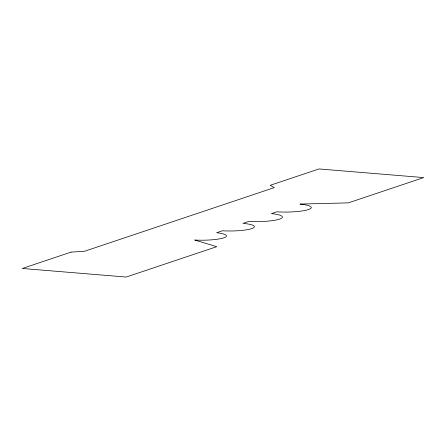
<?xml version="1.0" encoding="UTF-8"?>
<svg xmlns="http://www.w3.org/2000/svg" width="446" height="446" viewBox="0 0 446 446"><rect width="100%" height="100%" fill="white"/><g stroke="black" fill="none" stroke-linecap="round" stroke-linejoin="round"><path stroke-width="0.67" d="M71.092 252.113L22.3 268.475L126.196 277.055L216.767 246.671L194.724 240.032A23.359 4.059 -0.6 0 0 223.647 237.869A23.359 4.059 -0.6 0 0 216.667 232.717L222.448 230.777A23.22 4.031 -0.6 0 0 251.968 228.53A23.22 4.031 -0.6 0 0 242.998 223.362L248.784 221.422A24.72 4.293 -0.6 0 0 279.614 219.086A24.72 4.293 -0.6 0 0 271.447 213.623L276.86 211.805A24.569 4.265 -0.6 0 0 308.387 209.587A24.569 4.265 -0.6 0 0 299.929 204.067L348.304 202.88L423.7 177.586L319.007 168.945L270.215 185.313L274.301 187.61L84.55 251.265L71.092 252.113"/></g></svg>
